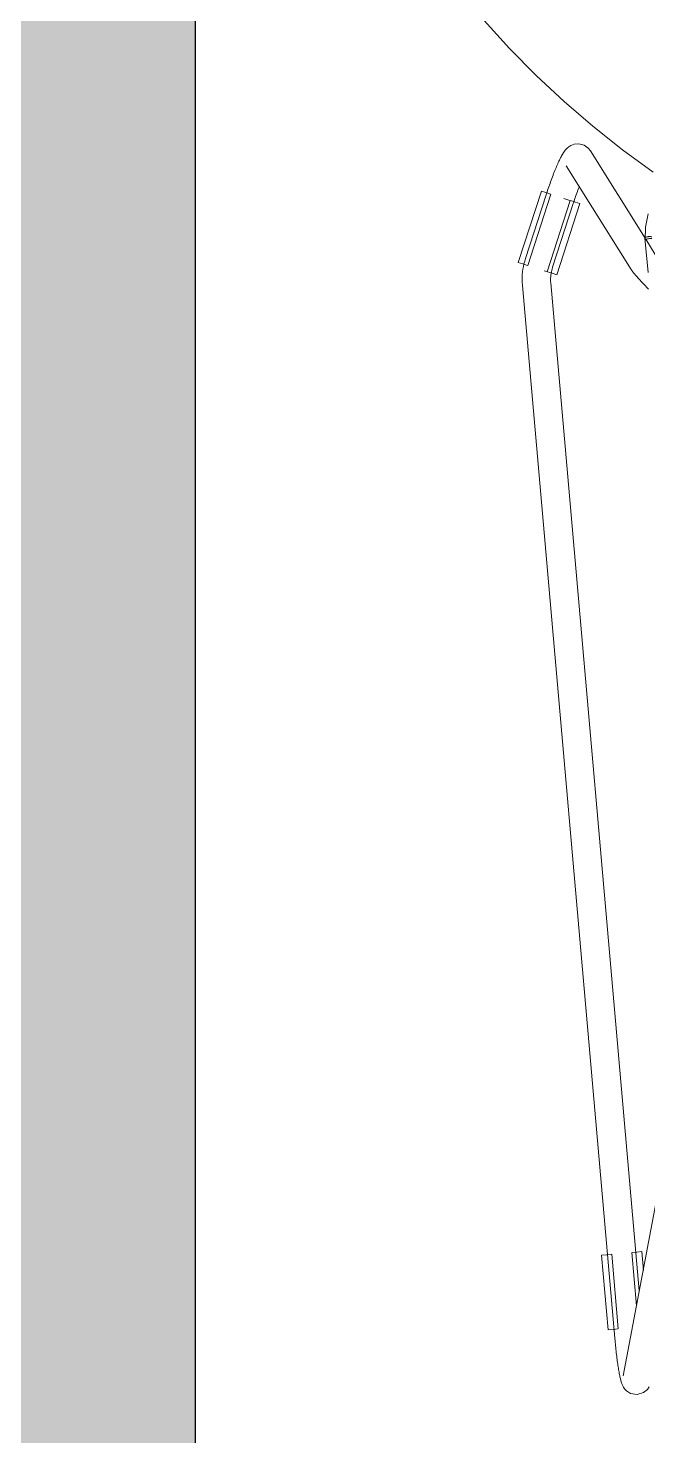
# Model space of a CAD drawing. Header units: millimetres. Extents: x 155927 to 295199, y -4084 to 97293.
# Drawn here: x 220029 to 220290, y 30935 to 31528 of the extents above; entities that cross this region are included whole.
import ezdxf

# ---------------------------------------------------------------- set-up
doc = ezdxf.new("R2010")
doc.units = ezdxf.units.MM
doc.header["$MEASUREMENT"] = 0
for name, color, linetype, lineweight in [('A-WALL-PATT', 7, 'CONTINUOUS', 9), ('I-FURN', 8, 'CONTINUOUS', 9), ('I-WALL', 7, 'CONTINUOUS', 9)]:
    doc.layers.add(name, color=color, linetype=linetype, lineweight=lineweight)

msp = doc.modelspace()

# ---------------------------------------------------------------- hatches: boundary and pattern name
at = {"layer": 'A-WALL-PATT'}
h = msp.add_hatch(color=256, dxfattribs=at)
h.paths.add_polyline_path([(220099.21, 28529.61), (220099.21, 33185.61), (219977.21, 33185.61), (219977.21, 28529.61)], flags=0)
h.paths.add_polyline_path([(220099.21, 34095.61), (220099.21, 34245.61), (219977.21, 34245.61), (219977.21, 34095.61)], flags=0)

# ---------------------------------------------------------------- linework, layer by layer
at = {"layer": 'I-FURN'}
for p, q in [((220220.78, 31530.91), (220231.57, 31519.09)), ((220231.57, 31519.09), (220242.82, 31507.72)), ((220242.82, 31507.72), (220254.52, 31496.81)), ((220254.52, 31496.81), (220266.64, 31486.37)), ((220266.64, 31486.37), (220279.17, 31476.42)), ((220257.4, 31478.27), (220256.49, 31477.71)), ((220258.78, 31478.79), (220257.4, 31478.27)), ((220260.76, 31478.97), (220258.78, 31478.79)), ((220262.98, 31478.38), (220260.76, 31478.97)), ((220264.72, 31477.16), (220262.98, 31478.38)), ((220252.79, 31472.59), (220252.55, 31472.12)), ((220253.01, 31473.05), (220252.79, 31472.59)), ((220253.24, 31473.49), (220253.01, 31473.05)), ((220253.47, 31473.91), (220253.24, 31473.49)), ((220253.7, 31474.33), (220253.47, 31473.91)), ((220253.94, 31474.72), (220253.7, 31474.33)), ((220254.18, 31475.12), (220253.94, 31474.72)), ((220254.44, 31475.5), (220254.18, 31475.12)), ((220254.71, 31475.89), (220254.44, 31475.5)), ((220255.03, 31476.3), (220254.71, 31475.89)), ((220255.4, 31476.72), (220255.03, 31476.3)), ((220255.86, 31477.19), (220255.4, 31476.72)), ((220256.49, 31477.71), (220255.86, 31477.19)), ((220264.72, 31477.16), (220265.61, 31476.03)), ((220288.64, 31439.27), (220265.61, 31476.03)), ((220279.17, 31476.42), (220292.09, 31466.99)), ((220250.12, 31466.43), (220249.87, 31465.78)), ((220250.37, 31467.07), (220250.12, 31466.43)), ((220250.62, 31467.7), (220250.37, 31467.07)), ((220250.87, 31468.31), (220250.62, 31467.7)), ((220251.12, 31468.9), (220250.87, 31468.31)), ((220251.37, 31469.48), (220251.12, 31468.9)), ((220251.61, 31470.05), (220251.37, 31469.48)), ((220251.85, 31470.59), (220251.61, 31470.05)), ((220252.09, 31471.12), (220251.85, 31470.59)), ((220252.32, 31471.63), (220252.09, 31471.12)), ((220252.55, 31472.12), (220252.32, 31471.63)), ((220255.44, 31469.66), (220282.75, 31426.08)), ((220248.09, 31460.9), (220247.84, 31460.18)), ((220248.34, 31461.63), (220248.09, 31460.9)), ((220248.6, 31462.34), (220248.34, 31461.63)), ((220248.85, 31463.05), (220248.6, 31462.34)), ((220249.1, 31463.75), (220248.85, 31463.05)), ((220249.36, 31464.44), (220249.1, 31463.75)), ((220249.61, 31465.11), (220249.36, 31464.44)), ((220249.87, 31465.78), (220249.61, 31465.11)), ((220260.8, 31460.78), (220260.57, 31460.16)), ((220235.24, 31429.06), (220244.93, 31459.07)), ((220246.95, 31457.51), (220238.24, 31430.69)), ((220239.28, 31427.75), (220248.97, 31457.76)), ((220244.93, 31459.07), (220246.88, 31458.44)), ((220246.88, 31458.44), (220248.85, 31457.8)), ((220247.1, 31457.97), (220246.95, 31457.51)), ((220247.34, 31458.71), (220247.1, 31457.97)), ((220247.59, 31459.44), (220247.34, 31458.71)), ((220257.04, 31455.16), (220247.35, 31425.15)), ((220247.84, 31460.18), (220247.59, 31459.44)), ((220256.94, 31455.19), (220254.46, 31455.99)), ((220257.16, 31455.12), (220259.13, 31454.48)), ((220258.7, 31454.82), (220258.47, 31454.13)), ((220258.93, 31455.51), (220258.7, 31454.82)), ((220259.16, 31456.2), (220258.93, 31455.51)), ((220259.13, 31454.48), (220261.08, 31453.85)), ((220259.39, 31456.88), (220259.16, 31456.2)), ((220259.63, 31457.55), (220259.39, 31456.88)), ((220259.86, 31458.22), (220259.63, 31457.55)), ((220260.1, 31458.87), (220259.86, 31458.22)), ((220260.34, 31459.52), (220260.1, 31458.87)), ((220260.57, 31460.16), (220260.34, 31459.52)), ((220249.65, 31426.99), (220258.36, 31453.8)), ((220251.39, 31423.84), (220261.08, 31453.85)), ((220258.47, 31454.13), (220258.36, 31453.8)), ((220290, 31449.52), (220288.78, 31443.87)), ((220288.78, 31443.87), (220288.69, 31438.41)), ((220289.99, 31424.81), (220288.57, 31439.3)), ((220292.91, 31432.45), (220288.88, 31438.9)), ((220237.19, 31428.43), (220235.24, 31429.06)), ((220237.03, 31425.12), (220236.92, 31423.98)), ((220237.18, 31426.25), (220237.03, 31425.12)), ((220237.38, 31427.38), (220237.18, 31426.25)), ((220239.16, 31427.79), (220237.19, 31428.43)), ((220237.62, 31428.49), (220237.38, 31427.38)), ((220237.91, 31429.6), (220237.62, 31428.49)), ((220238.24, 31430.69), (220237.91, 31429.6)), ((220247.25, 31425.18), (220246.09, 31425.56)), ((220249.44, 31424.47), (220247.47, 31425.11)), ((220249.03, 31424.39), (220249.15, 31425.04)), ((220249.15, 31425.04), (220249.29, 31425.69)), ((220249.29, 31425.69), (220249.45, 31426.33)), ((220249.45, 31426.33), (220249.64, 31426.96)), ((220249.64, 31426.96), (220249.65, 31426.99)), ((220282.75, 31426.08), (220282.96, 31425.75)), ((220282.96, 31425.75), (220283.14, 31425.5)), ((220283.14, 31425.5), (220283.32, 31425.27)), ((220283.32, 31425.27), (220283.49, 31425.05)), ((220283.49, 31425.05), (220283.67, 31424.82)), ((220236.86, 31422.84), (220236.84, 31421.7)), ((220236.84, 31421.7), (220236.87, 31420.56)), ((220236.92, 31423.98), (220236.86, 31422.84)), ((220236.87, 31420.56), (220236.95, 31419.42)), ((220236.95, 31419.42), (220236.95, 31419.38)), ((220236.95, 31419.38), (220275.9, 30976.06)), ((220248.84, 31421.75), (220248.85, 31422.41)), ((220248.86, 31421.09), (220248.84, 31421.75)), ((220248.85, 31422.41), (220248.88, 31423.07)), ((220248.9, 31420.43), (220248.86, 31421.09)), ((220248.88, 31423.07), (220248.95, 31423.73)), ((220286.19, 30996.08), (220248.91, 31420.43)), ((220248.95, 31423.73), (220249.03, 31424.39)), ((220251.39, 31423.84), (220249.44, 31424.47)), ((220283.67, 31424.82), (220283.86, 31424.59)), ((220283.86, 31424.59), (220284.06, 31424.35)), ((220284.06, 31424.35), (220284.28, 31424.1)), ((220284.28, 31424.1), (220284.51, 31423.83)), ((220284.51, 31423.83), (220284.75, 31423.55)), ((220284.75, 31423.55), (220285.01, 31423.26)), ((220285.01, 31423.26), (220285.28, 31422.95)), ((220285.28, 31422.95), (220285.57, 31422.63)), ((220285.57, 31422.63), (220285.87, 31422.29)), ((220285.87, 31422.29), (220286.18, 31421.94)), ((220286.18, 31421.94), (220286.51, 31421.58)), ((220286.51, 31421.58), (220286.86, 31421.2)), ((220286.86, 31421.2), (220287.21, 31420.81)), ((220287.21, 31420.81), (220287.58, 31420.41)), ((220287.58, 31420.41), (220287.96, 31419.99)), ((220287.96, 31419.99), (220288.35, 31419.57)), ((220288.35, 31419.57), (220288.76, 31419.13)), ((220288.76, 31419.13), (220289.17, 31418.69)), ((220289.17, 31418.69), (220289.59, 31418.23)), ((220289.59, 31418.23), (220290.02, 31417.77)), ((220298.19, 31059.5), (220279.38, 30960.21)), ((220270.33, 31011.07), (220272.37, 31011.25)), ((220273.09, 30979.66), (220270.33, 31011.07)), ((220272.37, 31011.25), (220274.43, 31011.43)), ((220277.32, 30980.03), (220274.56, 31011.44)), ((220283.01, 31012.19), (220284.98, 30989.71)), ((220283.13, 31012.2), (220285.19, 31012.38)), ((220285.19, 31012.38), (220287.24, 31012.56)), ((220287.93, 31004.66), (220287.24, 31012.56)), ((220275.13, 30979.84), (220273.09, 30979.66)), ((220277.19, 30980.02), (220275.13, 30979.84)), ((220275.91, 30975.9), (220275.9, 30976.06)), ((220275.98, 30975.15), (220275.91, 30975.9)), ((220276.05, 30974.39), (220275.98, 30975.15)), ((220276.12, 30973.65), (220276.05, 30974.39)), ((220276.2, 30972.9), (220276.12, 30973.65)), ((220276.27, 30972.16), (220276.2, 30972.9)), ((220276.35, 30971.43), (220276.27, 30972.16)), ((220276.43, 30970.7), (220276.35, 30971.43)), ((220276.51, 30969.99), (220276.43, 30970.7)), ((220276.6, 30969.28), (220276.51, 30969.99)), ((220276.68, 30968.58), (220276.6, 30969.28)), ((220276.77, 30967.89), (220276.68, 30968.58)), ((220276.85, 30967.21), (220276.77, 30967.89)), ((220276.94, 30966.55), (220276.85, 30967.21)), ((220277.03, 30965.9), (220276.94, 30966.55)), ((220277.12, 30965.27), (220277.03, 30965.9)), ((220277.21, 30964.65), (220277.12, 30965.27)), ((220277.3, 30964.05), (220277.21, 30964.65)), ((220277.39, 30963.46), (220277.3, 30964.05)), ((220277.49, 30962.89), (220277.39, 30963.46)), ((220277.58, 30962.34), (220277.49, 30962.89)), ((220277.67, 30961.81), (220277.58, 30962.34)), ((220277.77, 30961.29), (220277.67, 30961.81)), ((220277.86, 30960.8), (220277.77, 30961.29)), ((220277.96, 30960.32), (220277.86, 30960.8)), ((220278.05, 30959.86), (220277.96, 30960.32)), ((220278.15, 30959.42), (220278.05, 30959.86)), ((220278.25, 30958.99), (220278.15, 30959.42)), ((220278.36, 30958.58), (220278.25, 30958.99)), ((220278.46, 30958.17), (220278.36, 30958.58)), ((220278.58, 30957.78), (220278.46, 30958.17)), ((220278.7, 30957.38), (220278.58, 30957.78)), ((220278.85, 30956.98), (220278.7, 30957.38)), ((220279.01, 30956.55), (220278.85, 30956.98)), ((220279.23, 30956.08), (220279.01, 30956.55)), ((220279.53, 30955.51), (220279.23, 30956.08)), ((220280.01, 30954.81), (220279.53, 30955.51)), ((220280.87, 30953.9), (220280.01, 30954.81)), ((220282.52, 30952.86), (220280.87, 30953.9)), ((220285.28, 30952.38), (220282.52, 30952.86)), ((220288.03, 30953.21), (220285.28, 30952.38)), ((220288.03, 30953.21), (220289.61, 30954.54)), ((220289.61, 30954.54), (220290.36, 30955.62))]:
    msp.add_line(p, q, dxfattribs=at)
for points, knots in [([(220288.62, 31439.45), (220288.64, 31439.48), (220288.68, 31439.52), (220288.79, 31439.6), (220288.98, 31439.7), (220289.3, 31439.8), (220289.7, 31439.87), (220290.06, 31439.91), (220290.43, 31439.93), (220290.88, 31439.92), (220291.23, 31439.89), (220291.41, 31439.86)], [0.5555556, 0.5555556, 0.5555556, 0.5555556, 0.5833333, 0.6180556, 0.6527778, 0.7222222, 0.7916667, 0.8263889, 0.8611111, 0.9305556, 1, 1, 1, 1]), ([(220291.51, 31439.13), (220291.29, 31439.14), (220290.8, 31439.13), (220290.05, 31439.04), (220289.38, 31438.89), (220288.95, 31438.72), (220288.8, 31438.6), (220288.76, 31438.56)], [-1, -1, -1, -1, -0.90625, -0.8125, -0.71875, -0.625, -0.5625, -0.5625, -0.5625, -0.5625])]:
    msp.add_open_spline(points, degree=3, knots=knots, dxfattribs=at)
at = {"layer": 'I-WALL', "lineweight": 30}
msp.add_line((220099.21, 29907.61), (220099.21, 33185.61), dxfattribs=at)

doc.saveas('drawing.dxf')
